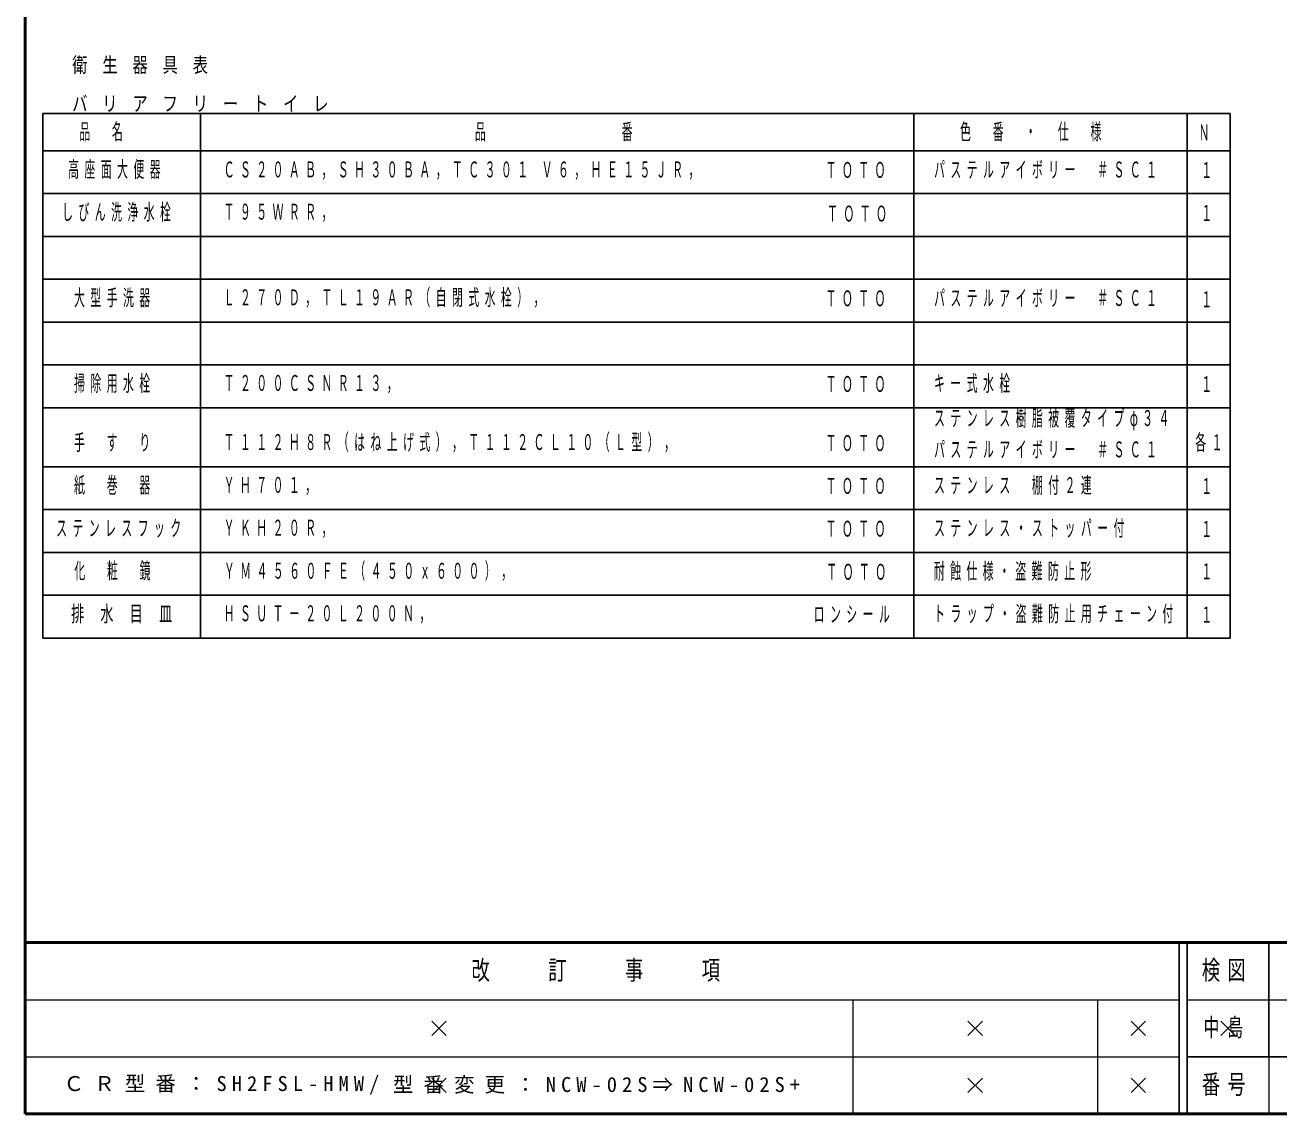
# Model space of a CAD drawing. Units: millimetres on the paper, enlarged 30 times. Extents: x -11550 to 0, y -62370 to 8010.
# Drawn here: x -11550 to -6937, y -62370 to -58365 of the extents above; entities that cross this region are included whole.
import ezdxf
from ezdxf.enums import TextEntityAlignment as Align

# ---------------------------------------------------------------- set-up
doc = ezdxf.new("R2010")
doc.units = ezdxf.units.MM
doc.header["$LTSCALE"] = 30
doc.layers.add('layer1', color=4, linetype='Continuous', lineweight=25)
doc.styles.add('ＭＳ ゴシック', font='')
doc.styles.get('ＭＳ ゴシック').set_extended_font_data('MS Gothic')

# ---------------------------------------------------------------- blocks, each defined once
blk = doc.blocks.new('x')
at = {"color": 0, "linetype": 'Continuous', "lineweight": -2}
for p, q in [((-0.884, -0.884), (0.884, 0.884)), ((0.884, -0.884), (-0.884, 0.884))]:
    blk.add_line(p, q, dxfattribs=at)

msp = doc.modelspace()

# ---------------------------------------------------------------- linework, layer by layer
at = {"layer": 'layer1', "color": 7, "lineweight": 50}
for p, q in [((-11550, -54360), (-11550, -62370)), ((-11550, -61740), (0, -61740)), ((-11550, -62370), (0, -62370))]:
    msp.add_line(p, q, dxfattribs=at)
at = {"layer": 'layer1', "color": 3}
for p, q in [((-11484.09, -58689.73), (-7117.22, -58689.73)), ((-11484.09, -60619.61), (-11484.09, -58689.73)), ((-10904.82, -60619.61), (-10904.82, -58689.73)), ((-8280.42, -60619.61), (-8280.42, -58689.73)), ((-7274.69, -60619.61), (-7274.69, -58689.73)), ((-7117.22, -60619.61), (-7117.22, -58689.73)), ((-11484.09, -58827.51), (-7117.22, -58827.51)), ((-11484.09, -60619.61), (-7117.22, -60619.61))]:
    msp.add_line(p, q, dxfattribs=at)
at = {"layer": 'layer1'}
for p, q in [((-11484.09, -58984.97), (-7117.22, -58984.97)), ((-11484.09, -59142.44), (-7117.22, -59142.44)), ((-11484.09, -59299.9), (-7117.22, -59299.9)), ((-11484.09, -59457.37), (-7117.22, -59457.37)), ((-11484.09, -59614.83), (-7117.22, -59614.83)), ((-11484.09, -59772.29), (-7117.22, -59772.29)), ((-11484.09, -59989.76), (-7117.22, -59989.76)), ((-11484.09, -60147.22), (-7117.22, -60147.22)), ((-11484.09, -60304.69), (-7117.22, -60304.69)), ((-11484.09, -60462.15), (-7117.22, -60462.15))]:
    msp.add_line(p, q, dxfattribs=at)
at = {"layer": 'layer1', "color": 6}
for p, q in [((-7305, -61740), (-7305, -62370)), ((-7275, -61740), (-7275, -62370)), ((-6975, -61740), (-6975, -62160)), ((-7275, -62160), (0, -62160))]:
    msp.add_line(p, q, dxfattribs=at)
at = {"layer": 'layer1', "color": 7, "lineweight": 13}
for p, q in [((-11550, -61950), (-7305, -61950)), ((-8505, -61950), (-8505, -62370)), ((-7605, -61950), (-7605, -62370)), ((-7275, -61950), (-5625, -61950)), ((-11550, -62160), (-7305, -62160)), ((-6975, -62160), (-6975, -62370))]:
    msp.add_line(p, q, dxfattribs=at)

# ---------------------------------------------------------------- block references
at = {"layer": 'layer1', "color": 7, "xscale": 30, "yscale": 30}
for p in [(-10027.5, -62055), (-8055, -62055), (-7455, -62055), (-7125, -62055), (-10027.5, -62265), (-8055, -62265), (-7455, -62265)]:
    msp.add_blockref('x', p, dxfattribs=at)

# ---------------------------------------------------------------- texts
at = {"layer": 'layer1', "color": 3, "style": 'ＭＳ ゴシック', "width": 0.5}
msp.add_text('Ｎ', height=58.65, dxfattribs=at).set_placement((-7232.92, -58760.01), align=Align.MIDDLE_LEFT)
at = {"layer": 'layer1', "color": 2, "style": 'ＭＳ ゴシック', "width": 0.5}
for p in [(-7223.48, -58898.5), (-7223.48, -59055.96), (-7223.48, -59373.55), (-7223.48, -59685.82), (-7223.48, -60060.75), (-7223.48, -60218.21), (-7223.27, -60374.47), (-7223.48, -60533.14)]:
    msp.add_text('１', height=58.65, dxfattribs=at).set_placement(p, align=Align.MIDDLE_LEFT)
at = {"layer": 'layer1', "color": 6, "char_height": 54.98, "attachment_point": 7, "style": 'ＭＳ ゴシック'}
for s, insert in [('\\T1.97;\\W0.75;衛生器具表', (-11376.59, -58544.92)), ('\\T1.97;\\W0.75;バリアフリートイレ', (-11376.59, -58684.45))]:
    msp.add_mtext(s, dxfattribs=dict(at, insert=insert))
at = {"layer": 'layer1', "color": 3, "char_height": 58.65, "attachment_point": 4, "style": 'ＭＳ ゴシック'}
for s, insert in [('\\T1.5;\\W0.5;品\u3000名', (-11350.47, -58760.01)), ('\\T1.5;\\W0.5;品\u3000\u3000\u3000\u3000\u3000\u3000\u3000\u3000番', (-9895.28, -58760.01)), ('\\T1.5;\\W0.5;色\u3000番\u3000・\u3000仕\u3000様', (-8110.69, -58760.01))]:
    msp.add_mtext(s, dxfattribs=dict(at, insert=insert))
at = {"layer": 'layer1', "color": 2, "char_height": 58.65, "attachment_point": 4, "style": 'ＭＳ ゴシック'}
for s, insert in [('\\T1.5;\\W0.5;高座面大便器', (-11391.54, -58898.46)), ('\\T1.5;\\W0.5;ＣＳ２０ＡＢ，ＳＨ３０ＢＡ，ＴＣ３０１\\~Ｖ６，ＨＥ１５ＪＲ，', (-10819.53, -58900.27)), ('\\T1.5;\\W0.5;ＴＯＴＯ', (-8604.99, -58898.25)), ('\\T1.5;\\W0.5;パステルアイボリー\u3000＃ＳＣ１', (-8206.04, -58898.25)), ('\\T1.5;\\W0.5;しびん洗浄水栓', (-11413.7, -59055.78)), ('\\T1.5;\\W0.5;Ｔ９５ＷＲＲ，', (-10819.53, -59055.72)), ('\\T1.5;\\W0.5;ＴＯＴＯ', (-8599.6, -59058.94)), ('\\T1.5;\\W0.5;大型手洗器', (-11369.8, -59370.76)), ('\\T1.5;\\W0.5;Ｌ２７０Ｄ，ＴＬ１９ＡＲ（自閉式水栓），', (-10819.53, -59370.65)), ('\\T1.5;\\W0.5;ＴＯＴＯ', (-8604.99, -59370.65)), ('\\T1.5;\\W0.5;パステルアイボリー\u3000＃ＳＣ１', (-8206.04, -59370.65)), ('\\T1.5;\\W0.5;掃除用水栓', (-11369.8, -59685.71)), ('\\T1.5;\\W0.5;Ｔ２００ＣＳＮＲ１３，', (-10819.53, -59685.57)), ('\\T1.5;\\W0.5;ＴＯＴＯ', (-8604.99, -59685.57)), ('\\T1.5;\\W0.5;キー式水栓', (-8206.04, -59685.57)), ('\\T1.5;\\W0.5;ステンレス樹脂被覆タイプφ３４', (-8206.04, -59818.43)), ('\\T1.5;\\W0.5;手\u3000す\u3000り', (-11369.8, -59903.18)), ('\\T1.5;\\W0.5;Ｔ１１２Ｈ８Ｒ（はね上げ式），Ｔ１１２ＣＬ１０（Ｌ型），', (-10819.53, -59903.04)), ('\\T1.5;\\W0.5;各１', (-7245.44, -59903.13)), ('\\T1.5;\\W0.5;ＴＯＴＯ', (-8604.99, -59903.04)), ('\\T1.5;\\W0.5;パステルアイボリー\u3000＃ＳＣ１', (-8206.04, -59927.64)), ('\\T1.5;\\W0.5;紙\u3000巻\u3000器', (-11369.8, -60060.74)), ('\\T1.5;\\W0.5;ＹＨ７０１，', (-10819.53, -60060.5)), ('\\T1.5;\\W0.5;ＴＯＴＯ', (-8604.99, -60060.5)), ('\\T1.5;\\W0.5;ステンレス\u3000棚付２連', (-8206.04, -60060.5)), ('\\T1.5;\\W0.5;ステンレスフック', (-11435.66, -60218.13)), ('\\T1.5;\\W0.5;ＹＫＨ２０Ｒ，', (-10819.53, -60217.97)), ('\\T1.5;\\W0.5;ＴＯＴＯ', (-8604.99, -60217.97)), ('\\T1.5;\\W0.5;ステンレス・ストッパー付', (-8206.04, -60217.97)), ('\\T1.5;\\W0.5;化\u3000粧\u3000鏡', (-11368.74, -60375.15)), ('\\T1.5;\\W0.5;ＹＭ４５６０ＦＥ（４５０ｘ６００），', (-10818.54, -60376.51)), ('\\T1.5;\\W0.5;ＴＯＴＯ', (-8602.42, -60376.51)), ('\\T1.5;\\W0.5;耐蝕仕様・盗難防止形', (-8207.27, -60376.51)), ('\\T1.5;\\W0.6;排\\~水\\~目\\~皿', (-11380.77, -60533.07)), ('\\T1.5;\\W0.5;ＨＳＵＴ－２０Ｌ２００Ｎ，', (-10819.53, -60532.89)), ('\\T1.5;\\W0.5;ロンシール', (-8648.9, -60532.89)), ('\\T1.5;\\W0.5;トラップ・盗難防止用チェーン付', (-8206.04, -60532.89))]:
    msp.add_mtext(s, dxfattribs=dict(at, insert=insert))
at = {"layer": 'layer1', "char_height": 70.38, "attachment_point": 4, "style": 'ＭＳ ゴシック'}
for s, insert in [('\\T1.4;\\W0.7;改\u3000\u3000訂\u3000\u3000事\u3000\u3000項', (-9907.5, -61845)), ('\\T1.4;\\W0.7;検図', (-7221, -61845)), ('\\T1.4;\\W0.7;番号', (-7221, -62265))]:
    msp.add_mtext(s, dxfattribs=dict(at, insert=insert))
at = {"layer": 'layer1', "color": 7, "attachment_point": 4, "style": 'ＭＳ ゴシック'}
for s, insert, char_height in [('\\T1.5;\\W0.65;中島', (-7215, -62055), 65.98), ('\\T1.5;ＣＲ型番：SH2FSL-HMW/', (-11408.12, -62265), 54.99), ('\\T1.5;型番変更：NCW-02S⇒NCW-02S+', (-10196.93, -62265), 54.99)]:
    msp.add_mtext(s, dxfattribs=dict(at, insert=insert, char_height=char_height))

doc.saveas('drawing.dxf')
